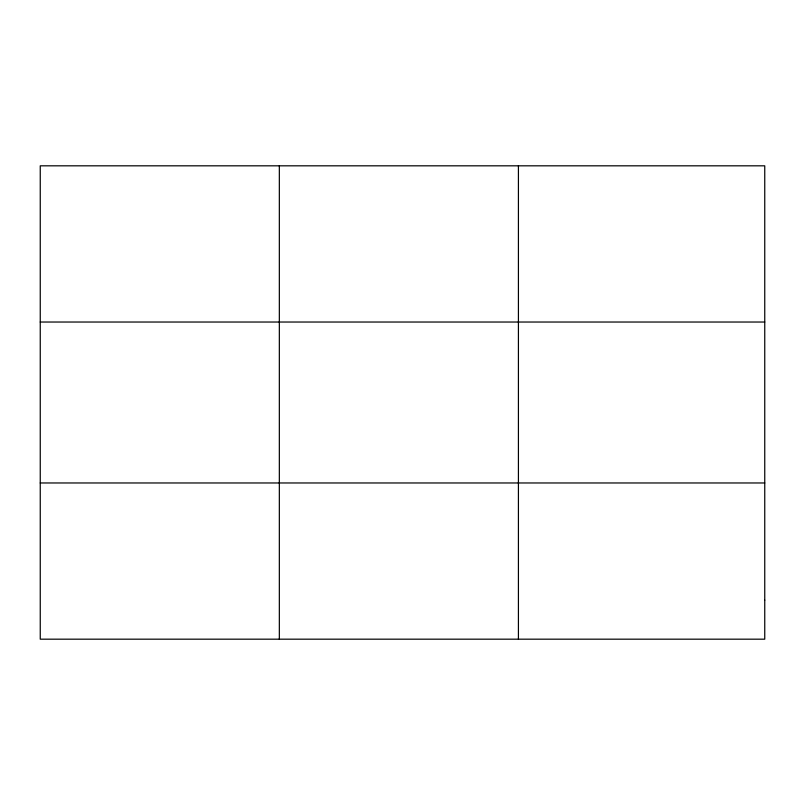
<?xml version="1.0" encoding="UTF-8"?>
<svg xmlns="http://www.w3.org/2000/svg" width="805" height="805" viewBox="0 0 805 805"><rect width="100%" height="100%" fill="white"/><g stroke="black" fill="none" stroke-linecap="round" stroke-linejoin="round"><path stroke-width="1.21" d="M279.335 639.18L279.335 165.82M518.42 639.18L518.42 165.82M40.25 322.03L764.75 322.03M40.25 482.97L764.75 482.97M764.75 600.128L764.75 639.18L40.25 639.18L40.25 165.82L764.75 165.82L764.75 600.128"/></g></svg>
